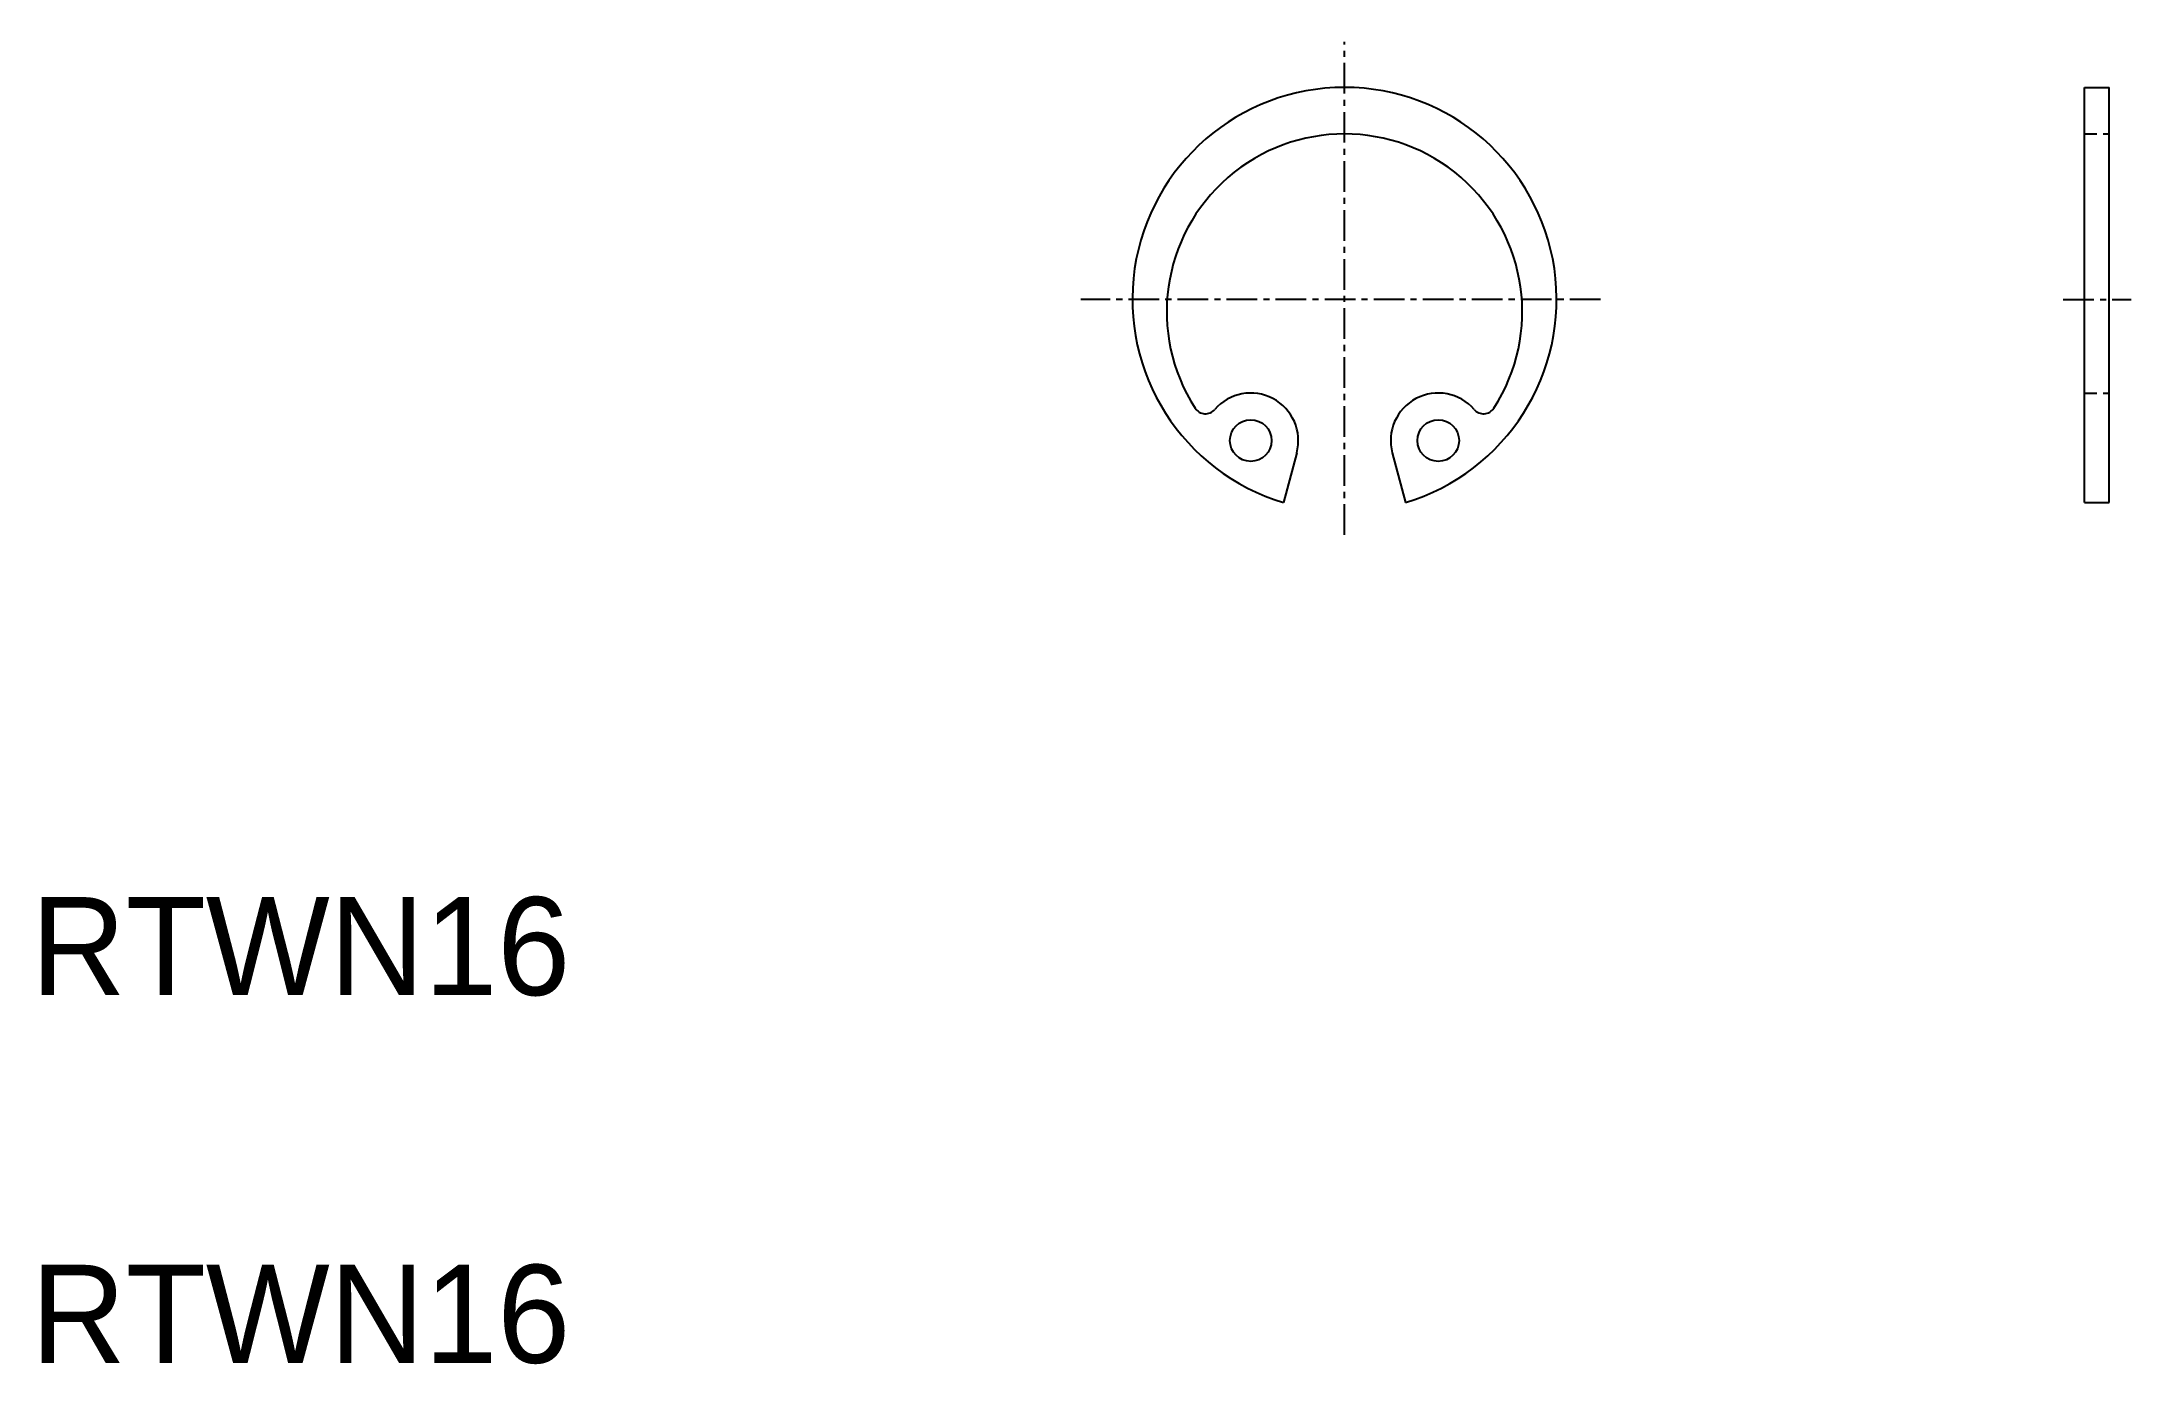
# Model space of a CAD drawing. Extents: x 10.4 to 95.6, y 9.9 to 63.9.
import ezdxf

# ---------------------------------------------------------------- set-up
doc = ezdxf.new("R2010")
doc.units = 0
doc.linetypes.add('CENTER', pattern=[2, 1.25, -0.25, 0.25, -0.25])
doc.linetypes.add('DASHED', pattern=[0.75, 0.5, -0.25])
doc.layers.get('0').update_dxf_attribs({"linetype": 'CONTINUOUS'})
doc.layers.add('CENTER', color=1, linetype='CENTER')

msp = doc.modelspace()

# ---------------------------------------------------------------- linework, layer by layer
at = {"color": 7, "linetype": 'CONTINUOUS'}
for p, q in [((93.747, 45.098), (93.747, 62.032)), ((93.747, 62.032), (94.747, 62.032)), ((94.747, 45.098), (94.747, 62.032)), ((61.617, 47.122), (61.075, 45.098)), ((65.51, 47.122), (66.053, 45.098)), ((93.747, 45.098), (94.747, 45.098))]:
    msp.add_line(p, q, dxfattribs=at)
at = {"color": 3, "linetype": 'DASHED'}
for p, q in [((93.747, 60.132), (94.747, 60.132)), ((93.747, 49.563), (94.747, 49.563))]:
    msp.add_line(p, q, dxfattribs=at)
at = {"color": 7, "linetype": 'CONTINUOUS'}
for centre in [(59.741, 47.624), (67.386, 47.624)]:
    msp.add_circle(centre, 0.85, dxfattribs=at)
for centre, radius, start, end in [((63.564, 53.382), 8.65, 286.72261, 253.27739), ((63.564, 52.882), 7.25, 327.11841, 212.88159), ((59.741, 47.624), 1.939, 345, 139.20908), ((67.386, 47.624), 1.939, 40.79092, 195), ((57.895, 49.217), 0.5, 212.88159, 319.20908), ((69.232, 49.217), 0.5, 220.79092, 327.11841)]:
    msp.add_arc(centre, radius, start, end, dxfattribs=at)
at = {"layer": 'CENTER', "color": 1, "linetype": 'CENTER'}
for p, q in [((63.564, 43.778), (63.564, 63.893)), ((74.006, 53.38), (52.816, 53.38)), ((92.876, 53.38), (95.647, 53.38))]:
    msp.add_line(p, q, dxfattribs=at)

# ---------------------------------------------------------------- texts
at = {"color": 7, "linetype": 'CONTINUOUS'}
for p in [(10, 25), (10, 10)]:
    msp.add_text('RTWN16', height=4, dxfattribs=at).set_placement(p)

doc.saveas('drawing.dxf')
